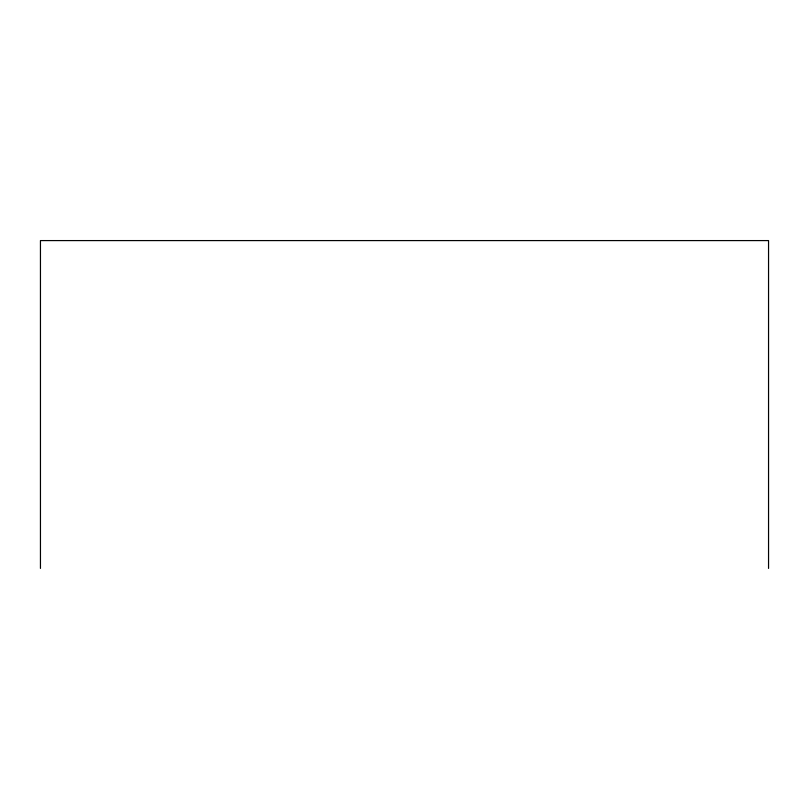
<?xml version="1.0" encoding="UTF-8"?>
<svg xmlns="http://www.w3.org/2000/svg" width="809" height="809" viewBox="0 0 809 809"><rect width="100%" height="100%" fill="white"/><g stroke="black" fill="none" stroke-linecap="round" stroke-linejoin="round"><path stroke-width="1.21" d="M768.55 568.414L768.55 240.586L40.45 240.586L40.45 568.414"/></g></svg>
